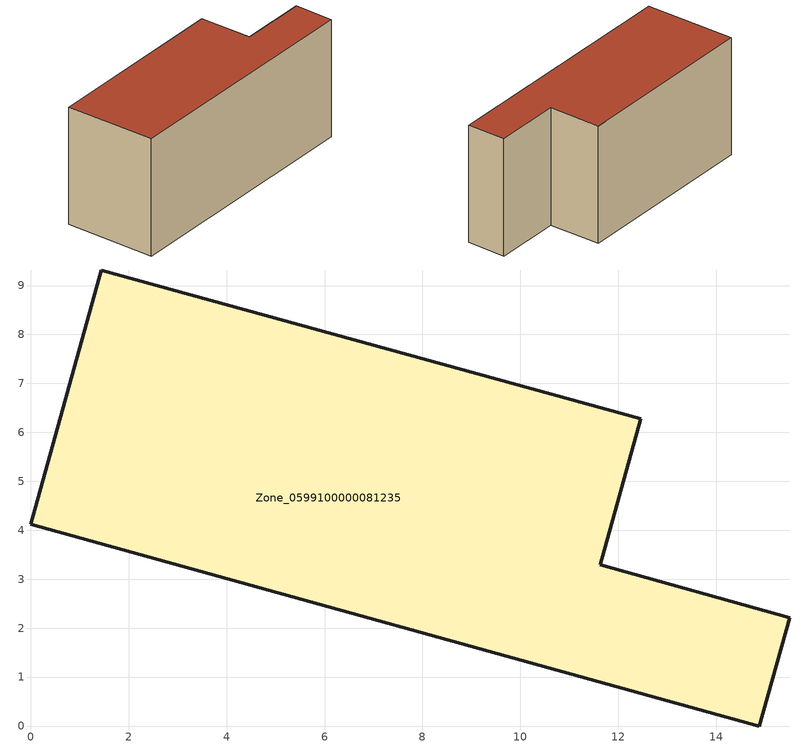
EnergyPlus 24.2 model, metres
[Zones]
Zone_0599100000081235
 floor ground (C_G): 1.44,9.32 12.46,6.28 11.63,3.29 15.5,2.21 14.88,0 0,4.12 z0
 wall outside (C_F): 12.46,6.28 1.44,9.32 0,4.12 14.88,0 15.5,2.21 11.63,3.29 12.46,6.28 z0:7.05
 roof outside (C_R): 14.88,0 15.5,2.21 11.63,3.29 12.46,6.28 1.44,9.32 0,4.12 z7.05
[BUILDING]
Pand.0599100000081235: North Axis=0; Terrain=City; Loads Convergence Tolerance Value=0.04; Temperature Convergence Tolerance Value=0.4; Solar Distribution=FullExterior; Maximum Number of Warmup Days=25; Minimum Number of Warmup Days=1
[Site:Location]
Rotterdam.The.Hague.AP_ZH_NLD Design_Conditions: Latitude=51.96; Longitude=4.45; Time Zone=1; Elevation=-4.5
[SITE:GROUNDTEMPERATURE:BUILDINGSURFACE]
18, 18, 18, 18, 18, 18, 18, 18, 18, 18, 18, 18
[MATERIAL] Thermal Absorptance=0.9; Solar Absorptance=0.7; Visible Absorptance=0.7
Name | Roughness | Thickness | Conductivity | Density | Specific Heat
G.TI.1975-1991 | MediumSmooth | 0.15 | 0.288461 | 540 | 1210
F.TI.1975-1991 | Rough | 0.3 | 0.230769 | 1920 | 840
R.TI.1975-1991 | MediumRough | 0.2 | 0.153846 | 1500 | 1000
[CONSTRUCTION]
C_G: G.TI.1975-1991
C_F: F.TI.1975-1991
C_R: R.TI.1975-1991
[ZONE]
Zone_0599100000081235: Type=1; Multiplier=1; Ceiling Height=Autocalculate; Volume=Autocalculate; Floor Area=autocalculate; Part of Total Floor Area=Yes
[ZONEINFILTRATION:DESIGNFLOWRATE]
Infil_Zone_0599100000081235: Zone or ZoneList or Space or SpaceList=Zone_0599100000081235; Schedule=AlwaysOn; Design Flow Rate Calculation Method=Flow/Area; Flow Rate per Floor Area=0.003; Constant Term Coefficient=1; Temperature Term Coefficient=0; Velocity Term Coefficient=0; Velocity Squared Term Coefficient=0
[HVACTEMPLATE:ZONE:IDEALLOADSAIRSYSTEM]
Zone_0599100000081235: Maximum Heating Supply Air Temperature=50; Minimum Cooling Supply Air Temperature=13; Maximum Heating Supply Air Humidity Ratio=0.0156; Minimum Cooling Supply Air Humidity Ratio=0.0077; Heating Limit=NoLimit; Cooling Limit=NoLimit; Dehumidification Control Type=ConstantSensibleHeatRatio; Cooling Sensible Heat Ratio=0.7; Dehumidification Setpoint=60; Humidification Control Type=None; Humidification Setpoint=30; Outdoor Air Method=None; Outdoor Air Flow Rate per Person=0.00944; Outdoor Air Flow Rate per Zone Floor Area=0; Outdoor Air Flow Rate per Zone=0; Demand Controlled Ventilation Type=None; Outdoor Air Economizer Type=NoEconomizer; Heat Recovery Type=None; Sensible Heat Recovery Effectiveness=0.7; Latent Heat Recovery Effectiveness=0.65
[ZONECONTROL:THERMOSTAT]
ThermostatControl_Zone_0599100000081235: Zone or ZoneList=Zone_0599100000081235; Control Type Schedule=DualSetpointControlType; Control 1=Thermostat_Zone_0599100000081235; Temperature Difference Between Cutout And Setpoint=0
[THERMOSTATSETPOINT:DUALSETPOINT]
Thermostat_Zone_0599100000081235: Heating Setpoint Temperature Schedule=HeatingSetpoint_Zone_0599100000081235; Cooling Setpoint Temperature Schedule=CoolingSetpoint_Zone_0599100000081235
[SCHEDULE:COMPACT]
HeatingSetpoint_Zone_0599100000081235: Through: 12/31, For: AllDays, Until: 24:00, 21
CoolingSetpoint_Zone_0599100000081235: Through: 12/31, For: AllDays, Until: 24:00, 24
DualSetpointControlType: Through: 12/31, For: AllDays, Until: 24:00, 4
AlwaysOn: Through: 12/31, For: AllDays, Until: 24:00, 1
